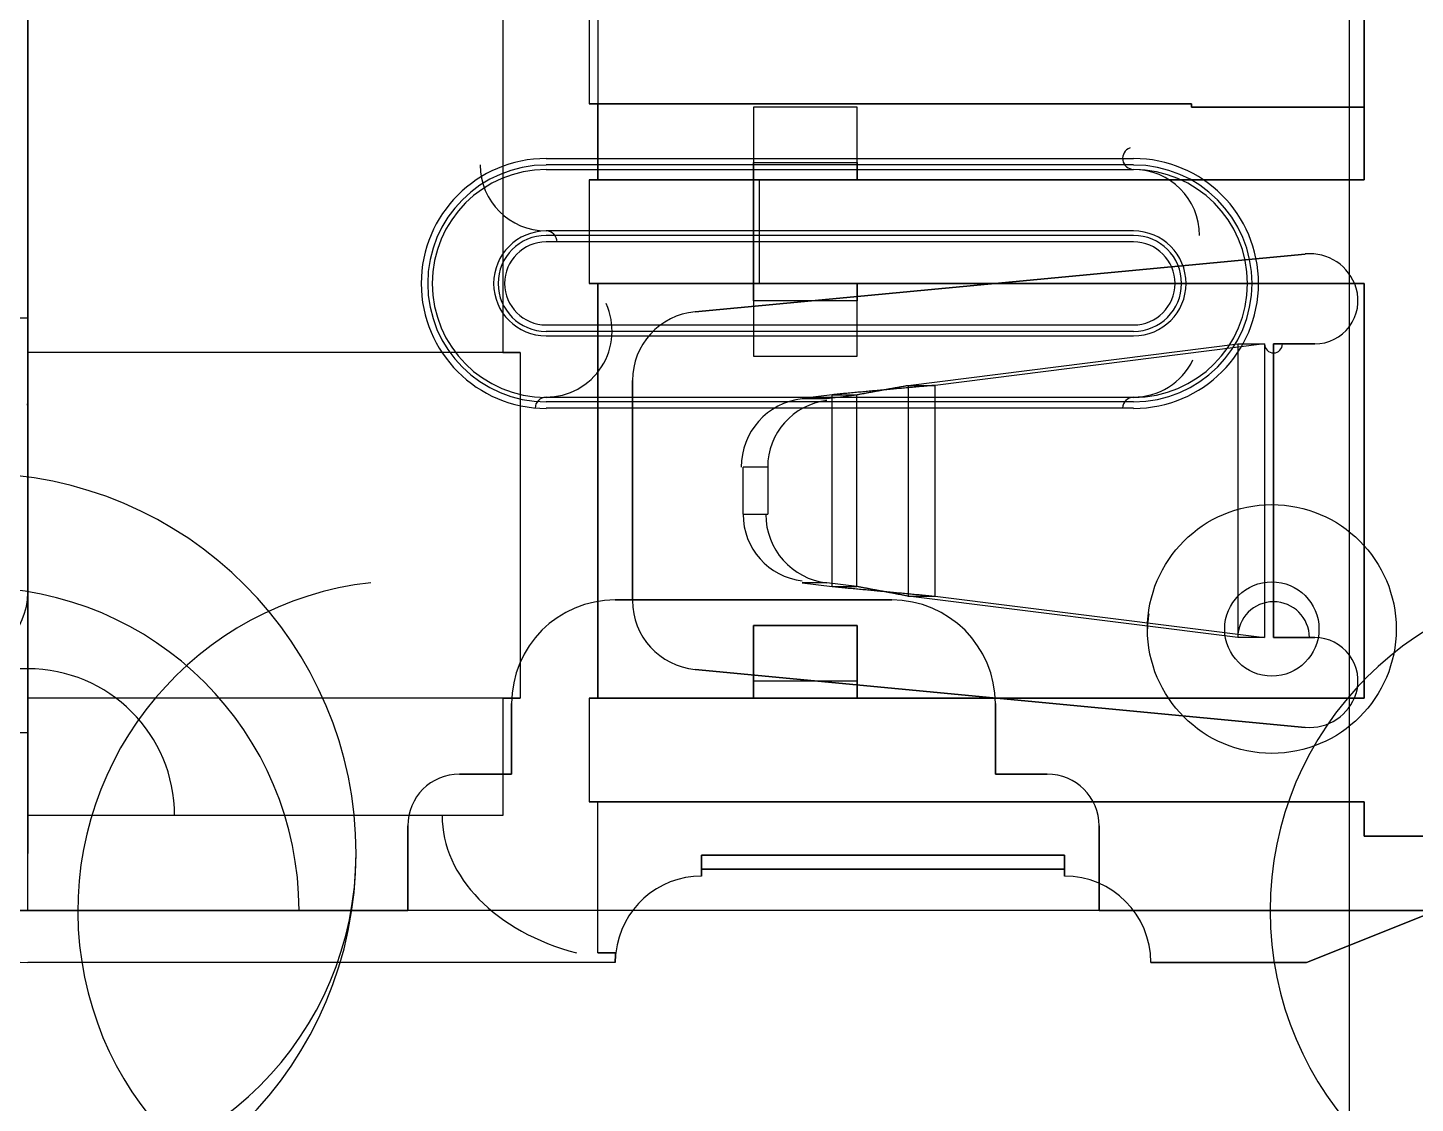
# Model space of a CAD drawing. Header units: millimetres. Extents: x 8.2 to 62.6, y 389.2 to 443.4.
# Drawn here: x 56.487 to 60.502, y 422.513 to 425.625 of the extents above; entities that cross this region are included whole.
import ezdxf

# ---------------------------------------------------------------- set-up
doc = ezdxf.new("R2010")
doc.units = ezdxf.units.MM
doc.layers.add('Feature', color=7, linetype='CONTINUOUS')

msp = doc.modelspace()

# ---------------------------------------------------------------- linework, layer by layer
at = {"layer": 'Feature'}
for p, q in [((60.3111, 406.685, -62.0183), (60.3111, 438.385, -62.0183)), ((60.3111, 406.685, -60.4183), (60.3111, 438.385, -60.4183)), ((60.3111, 406.685, -62.0183), (60.3111, 438.385, -62.0183)), ((60.3111, 406.685, -60.4183), (60.3111, 438.385, -60.4183)), ((56.4868, 429.335, -57.7483), (56.4868, 423.235, -57.7483)), ((56.4868, 429.335, -57.7483), (56.4868, 423.235, -57.7483)), ((56.4868, 424.785, -59.9683), (56.4868, 427.785, -59.9683)), ((56.4868, 424.785, -59.9683), (56.4868, 427.785, -59.9683)), ((56.4868, 424.685, -59.4533), (56.4868, 425.935, -59.4533)), ((56.4868, 424.685, -58.2533), (56.4868, 425.935, -58.2533)), ((56.4868, 424.685, -59.4533), (56.4868, 425.935, -59.4533)), ((56.4868, 424.685, -58.2533), (56.4868, 425.935, -58.2533)), ((57.8618, 425.935, -58.2533), (57.8618, 424.685, -58.2533)), ((57.8618, 425.935, -59.4533), (57.8618, 424.685, -59.4533)), ((57.8618, 425.935, -58.2533), (57.8618, 424.685, -58.2533)), ((57.8618, 425.935, -59.4533), (57.8618, 424.685, -59.4533)), ((58.1368, 425.905, -59.1783), (58.1368, 425.185, -59.1783)), ((58.1368, 425.905, -59.1783), (58.1368, 425.185, -59.1783)), ((60.354, 425.185, -59.2033), (60.354, 425.905, -59.2033)), ((60.354, 425.905, -59.1783), (60.354, 425.185, -59.1783)), ((60.354, 425.185, -59.2033), (60.354, 425.905, -59.2033)), ((60.354, 425.905, -59.1783), (60.354, 425.185, -59.1783)), ((58.1118, 425.665, -58.5033), (58.1118, 425.405, -58.5033)), ((58.1118, 425.665, -58.5033), (58.1118, 425.405, -58.5033)), ((59.854, 425.405, -58.5033), (58.1118, 425.405, -58.5033)), ((58.1118, 425.405, -58.5033), (58.1368, 425.405, -58.5283)), ((59.854, 425.405, -58.5033), (58.1118, 425.405, -58.5033)), ((58.1118, 425.405, -58.5033), (58.1368, 425.405, -58.5283)), ((58.1368, 425.185, -58.5283), (58.1368, 425.405, -58.5283)), ((58.1368, 425.405, -58.5283), (59.854, 425.405, -58.5283)), ((58.1368, 425.405, -58.5283), (59.854, 425.405, -58.5283)), ((58.1368, 425.185, -58.5283), (58.1368, 425.405, -58.5283)), ((58.8868, 425.395, -59.1783), (58.5868, 425.395, -59.1783)), ((58.5868, 425.395, -59.1783), (58.5868, 425.185, -59.1783)), ((58.5868, 425.395, -59.1783), (58.5868, 425.185, -59.1783)), ((58.5868, 425.395, -58.9033), (58.5868, 425.395, -59.1783)), ((58.5868, 425.395, -58.9033), (58.5868, 425.235, -58.9033)), ((58.8868, 425.395, -58.9033), (58.5868, 425.395, -58.9033)), ((58.5868, 425.395, -58.9033), (58.5868, 425.395, -59.1783)), ((58.8868, 425.395, -59.1783), (58.5868, 425.395, -59.1783)), ((58.5868, 425.395, -58.9033), (58.5868, 425.235, -58.9033)), ((58.8868, 425.395, -58.9033), (58.5868, 425.395, -58.9033)), ((58.8868, 425.185, -59.1783), (58.8868, 425.395, -59.1783)), ((58.8868, 425.235, -58.9033), (58.8868, 425.395, -58.9033)), ((58.8868, 425.395, -58.9033), (58.8868, 425.395, -59.1783)), ((58.8868, 425.185, -59.1783), (58.8868, 425.395, -59.1783)), ((58.8868, 425.395, -58.9033), (58.8868, 425.395, -59.1783)), ((58.8868, 425.235, -58.9033), (58.8868, 425.395, -58.9033)), ((59.854, 425.405, -58.5033), (59.854, 425.395, -58.5033)), ((59.854, 425.405, -58.5033), (59.854, 425.405, -58.5283)), ((59.854, 425.395, -58.5283), (59.854, 425.405, -58.5283)), ((59.854, 425.405, -58.5033), (59.854, 425.395, -58.5033)), ((59.854, 425.405, -58.5033), (59.854, 425.405, -58.5283)), ((59.854, 425.395, -58.5283), (59.854, 425.405, -58.5283)), ((59.854, 425.395, -58.5033), (60.354, 425.395, -58.5033)), ((59.854, 425.395, -58.5283), (59.854, 425.395, -58.5033)), ((59.854, 425.395, -58.5033), (60.354, 425.395, -58.5033)), ((59.854, 425.395, -58.5283), (59.854, 425.395, -58.5033)), ((60.354, 425.395, -58.5283), (59.854, 425.395, -58.5283)), ((60.354, 425.395, -58.5283), (59.854, 425.395, -58.5283)), ((60.354, 425.185, -58.5033), (60.354, 425.395, -58.5033)), ((60.354, 425.395, -58.5033), (60.354, 425.395, -58.5283)), ((60.354, 425.185, -58.5283), (60.354, 425.395, -58.5283)), ((60.354, 425.185, -58.5033), (60.354, 425.395, -58.5033)), ((60.354, 425.395, -58.5033), (60.354, 425.395, -58.5283)), ((60.354, 425.185, -58.5283), (60.354, 425.395, -58.5283)), ((57.9868, 425.247, -60.1333), (59.6868, 425.247, -60.1333)), ((57.9868, 425.247, -60.1333), (59.6868, 425.247, -60.1333)), ((58.5868, 425.185, -59.0533), (58.5868, 425.235, -58.9033)), ((58.5868, 425.185, -59.0533), (58.5868, 425.235, -58.9033)), ((58.5868, 425.235, -58.9033), (58.8868, 425.235, -58.9033)), ((58.5868, 425.235, -58.9033), (58.8868, 425.235, -58.9033)), ((58.8868, 425.235, -58.9033), (58.8868, 425.185, -59.0533)), ((58.8868, 425.235, -58.9033), (58.8868, 425.185, -59.0533)), ((59.6868, 425.228, -60.4333), (57.9868, 425.228, -60.4333)), ((59.6868, 425.228, -60.4333), (57.9868, 425.228, -60.4333)), ((57.9868, 425.215, -60.1219), (59.6868, 425.215, -60.1219)), ((57.9868, 425.215, -60.1219), (59.6868, 425.215, -60.1219)), ((60.354, 425.185, -58.5033), (58.1118, 425.185, -58.5033)), ((58.1118, 425.185, -58.5033), (58.1118, 424.885, -58.5033)), ((58.1118, 425.185, -58.5033), (58.1118, 424.885, -58.5033)), ((58.1118, 425.185, -58.5033), (58.1368, 425.185, -58.5283)), ((58.1118, 425.185, -59.2033), (58.1118, 424.885, -59.2033)), ((58.1118, 425.185, -59.2033), (60.354, 425.185, -59.2033)), ((58.1118, 425.185, -59.2033), (58.1368, 425.185, -59.1783)), ((58.1118, 425.185, -59.2033), (58.1118, 424.885, -59.2033)), ((58.1118, 425.185, -59.2033), (60.354, 425.185, -59.2033)), ((58.1118, 425.185, -59.2033), (58.1368, 425.185, -59.1783)), ((60.354, 425.185, -58.5033), (58.1118, 425.185, -58.5033)), ((58.1118, 425.185, -58.5033), (58.1368, 425.185, -58.5283)), ((58.5868, 425.185, -59.1783), (58.1368, 425.185, -59.1783)), ((58.5868, 425.185, -59.1783), (58.1368, 425.185, -59.1783)), ((58.1368, 425.185, -58.5283), (60.354, 425.185, -58.5283)), ((58.1368, 425.185, -58.5283), (60.354, 425.185, -58.5283)), ((58.5868, 425.185, -59.1783), (58.5868, 425.185, -59.0533)), ((58.5868, 425.185, -59.0533), (58.8868, 425.185, -59.0533)), ((58.5868, 425.185, -59.1783), (58.5868, 425.185, -59.0533)), ((58.5868, 425.185, -59.0533), (58.8868, 425.185, -59.0533)), ((58.5868, 424.885, -59.0533), (58.5868, 425.185, -59.0533)), ((58.604, 425.185, -59.0533), (58.5868, 425.185, -59.0533)), ((58.5868, 425.185, -58.9033), (58.5868, 424.885, -58.9033)), ((58.5868, 425.185, -59.0533), (58.5868, 425.185, -58.9033)), ((58.5868, 424.885, -59.0533), (58.5868, 425.185, -59.0533)), ((58.604, 425.185, -58.9033), (58.5868, 425.185, -58.9033)), ((58.5868, 425.185, -58.9033), (58.5868, 424.885, -58.9033)), ((58.5868, 425.185, -59.0533), (58.5868, 425.185, -58.9033)), ((58.604, 425.185, -58.9033), (58.5868, 425.185, -58.9033)), ((58.604, 425.185, -59.0533), (58.5868, 425.185, -59.0533)), ((58.604, 424.885, -59.0533), (58.604, 425.185, -59.0533)), ((58.604, 424.885, -58.9033), (58.604, 425.185, -58.9033)), ((58.604, 425.185, -59.0533), (58.604, 425.185, -58.9033)), ((58.604, 424.885, -58.9033), (58.604, 425.185, -58.9033)), ((58.604, 424.885, -59.0533), (58.604, 425.185, -59.0533)), ((58.604, 425.185, -59.0533), (58.604, 425.185, -58.9033)), ((58.8868, 425.185, -59.1783), (58.8868, 425.185, -59.0533)), ((60.354, 425.185, -59.1783), (58.8868, 425.185, -59.1783)), ((60.354, 425.185, -59.1783), (58.8868, 425.185, -59.1783)), ((58.8868, 425.185, -59.1783), (58.8868, 425.185, -59.0533)), ((60.354, 425.185, -59.2033), (60.354, 425.185, -59.1783)), ((60.354, 425.185, -59.2033), (60.354, 425.185, -59.1783)), ((60.354, 425.185, -58.5033), (60.354, 425.185, -58.5283)), ((60.354, 425.185, -58.5033), (60.354, 425.185, -58.5283)), ((59.6868, 425.037, -60.3648), (57.9868, 425.037, -60.3648)), ((59.6868, 425.037, -60.3648), (57.9868, 425.037, -60.3648)), ((59.6868, 425.024, -60.0533), (57.9868, 425.024, -60.0533)), ((59.6868, 425.024, -60.0533), (57.9868, 425.024, -60.0533)), ((59.6868, 425.005, -60.3533), (57.9868, 425.005, -60.3533)), ((59.6868, 425.005, -60.3533), (57.9868, 425.005, -60.3533)), ((58.4179, 424.803, -57.5733), (60.1836, 424.97, -57.5733)), ((60.1836, 424.97, -57.2733), (58.4179, 424.803, -57.2733)), ((58.4179, 424.803, -57.5733), (60.1836, 424.97, -57.5733)), ((60.1836, 424.97, -57.2733), (58.4179, 424.803, -57.2733)), ((60.1836, 424.97, -57.2733), (60.1836, 424.97, -57.5733)), ((60.1836, 424.97, -57.2733), (60.1836, 424.97, -57.5733)), ((60.354, 424.885, -58.5033), (58.1118, 424.885, -58.5033)), ((58.1118, 424.885, -58.5033), (58.1368, 424.885, -58.5283)), ((58.1118, 424.885, -59.2033), (60.354, 424.885, -59.2033)), ((58.1118, 424.885, -59.2033), (58.1368, 424.885, -59.1783)), ((58.1118, 424.885, -59.2033), (60.354, 424.885, -59.2033)), ((58.1118, 424.885, -59.2033), (58.1368, 424.885, -59.1783)), ((60.354, 424.885, -58.5033), (58.1118, 424.885, -58.5033)), ((58.1118, 424.885, -58.5033), (58.1368, 424.885, -58.5283)), ((58.1368, 423.685, -58.5283), (58.1368, 424.885, -58.5283)), ((58.1368, 424.885, -59.1783), (58.1368, 423.685, -59.1783)), ((58.1368, 424.885, -59.1783), (58.1368, 423.685, -59.1783)), ((58.5868, 424.885, -59.1783), (58.1368, 424.885, -59.1783)), ((58.5868, 424.885, -59.1783), (58.1368, 424.885, -59.1783)), ((58.1368, 424.885, -58.5283), (60.354, 424.885, -58.5283)), ((58.1368, 424.885, -58.5283), (60.354, 424.885, -58.5283)), ((58.1368, 423.685, -58.5283), (58.1368, 424.885, -58.5283)), ((58.5868, 424.885, -59.1783), (58.5868, 424.675, -59.1783)), ((58.8868, 424.885, -59.0533), (58.5868, 424.885, -59.0533)), ((58.5868, 424.885, -59.1783), (58.5868, 424.885, -59.0533)), ((58.5868, 424.835, -58.9033), (58.5868, 424.885, -59.0533)), ((58.5868, 424.885, -59.1783), (58.5868, 424.675, -59.1783)), ((58.5868, 424.885, -59.1783), (58.5868, 424.885, -59.0533)), ((58.5868, 424.835, -58.9033), (58.5868, 424.885, -59.0533)), ((58.8868, 424.885, -59.0533), (58.5868, 424.885, -59.0533)), ((58.5868, 424.885, -59.0533), (58.604, 424.885, -59.0533)), ((58.5868, 424.885, -59.0533), (58.5868, 424.885, -58.9033)), ((58.5868, 424.885, -59.0533), (58.5868, 424.885, -58.9033)), ((58.5868, 424.885, -59.0533), (58.604, 424.885, -59.0533)), ((58.604, 424.885, -58.9033), (58.5868, 424.885, -58.9033)), ((58.604, 424.885, -58.9033), (58.5868, 424.885, -58.9033)), ((58.604, 424.885, -58.9033), (58.604, 424.885, -59.0533)), ((58.604, 424.885, -58.9033), (58.604, 424.885, -59.0533)), ((58.8868, 424.675, -59.1783), (58.8868, 424.885, -59.1783)), ((60.354, 424.885, -59.1783), (58.8868, 424.885, -59.1783)), ((60.354, 424.885, -59.1783), (58.8868, 424.885, -59.1783)), ((58.8868, 424.885, -59.1783), (58.8868, 424.885, -59.0533)), ((58.8868, 424.675, -59.1783), (58.8868, 424.885, -59.1783)), ((58.8868, 424.885, -59.0533), (58.8868, 424.835, -58.9033)), ((58.8868, 424.885, -59.1783), (58.8868, 424.885, -59.0533)), ((58.8868, 424.885, -59.0533), (58.8868, 424.835, -58.9033)), ((60.3307, 424.872, -57.2733), (60.3307, 424.872, -57.5733)), ((60.3307, 424.872, -57.2733), (60.3307, 424.872, -57.5733)), ((60.354, 423.685, -58.5033), (60.354, 424.885, -58.5033)), ((60.354, 423.685, -58.5033), (60.354, 424.885, -58.5033)), ((60.354, 424.885, -58.5033), (60.354, 424.885, -58.5283)), ((60.354, 423.685, -58.5283), (60.354, 424.885, -58.5283)), ((60.354, 423.685, -59.2033), (60.354, 424.885, -59.2033)), ((60.354, 424.885, -59.1783), (60.354, 423.685, -59.1783)), ((60.354, 424.885, -59.2033), (60.354, 424.885, -59.1783)), ((60.354, 423.685, -59.2033), (60.354, 424.885, -59.2033)), ((60.354, 424.885, -59.1783), (60.354, 423.685, -59.1783)), ((60.354, 424.885, -59.2033), (60.354, 424.885, -59.1783)), ((60.354, 424.885, -58.5033), (60.354, 424.885, -58.5283)), ((60.354, 423.685, -58.5283), (60.354, 424.885, -58.5283)), ((58.5868, 424.835, -58.9033), (58.5868, 424.675, -58.9033)), ((58.8868, 424.835, -58.9033), (58.5868, 424.835, -58.9033)), ((58.5868, 424.835, -58.9033), (58.5868, 424.675, -58.9033)), ((58.8868, 424.835, -58.9033), (58.5868, 424.835, -58.9033)), ((58.8868, 424.675, -58.9033), (58.8868, 424.835, -58.9033)), ((58.8868, 424.675, -58.9033), (58.8868, 424.835, -58.9033)), ((58.4179, 424.803, -57.2733), (58.4179, 424.803, -57.5733)), ((58.4179, 424.803, -57.2733), (58.4179, 424.803, -57.5733)), ((56.4868, 424.785, -59.7233), (55.8868, 424.785, -59.7233)), ((56.4868, 424.785, -59.7233), (55.8868, 424.785, -59.7233)), ((56.4868, 424.785, -59.7233), (56.4868, 423.585, -59.7233)), ((56.4868, 424.785, -59.7233), (56.4868, 424.785, -59.9683)), ((56.4868, 424.785, -59.7233), (56.4868, 423.585, -59.7233)), ((56.4868, 424.785, -59.7233), (56.4868, 424.785, -59.9683)), ((57.9868, 424.765, -60.3533), (59.6868, 424.765, -60.3533)), ((57.9868, 424.765, -60.3533), (59.6868, 424.765, -60.3533)), ((57.9868, 424.747, -60.0533), (59.6868, 424.747, -60.0533)), ((57.9868, 424.747, -60.0533), (59.6868, 424.747, -60.0533)), ((57.9868, 424.733, -60.3648), (59.6868, 424.733, -60.3648)), ((57.9868, 424.733, -60.3648), (59.6868, 424.733, -60.3648)), ((59.0346, 424.59, -57.5431), (59.9881, 424.71, -57.287)), ((59.0346, 424.59, -57.5431), (59.9881, 424.71, -57.287)), ((60.0659, 424.71, -57.5767), (59.1124, 424.59, -57.8328)), ((60.0659, 424.71, -57.5767), (59.1124, 424.59, -57.8328)), ((59.9881, 424.71, -57.287), (59.9881, 423.86, -57.287)), ((59.9881, 424.71, -57.287), (59.9881, 423.86, -57.287)), ((59.9881, 424.71, -57.287), (60.0659, 424.71, -57.5767)), ((59.9881, 424.71, -57.287), (60.0659, 424.71, -57.5767)), ((60.0659, 424.71, -57.5767), (60.0659, 423.86, -57.5767)), ((60.0659, 424.71, -57.5767), (60.0659, 423.86, -57.5767)), ((60.0918, 423.86, -57.5733), (60.0918, 424.71, -57.5733)), ((60.0918, 424.71, -57.5733), (60.2112, 424.71, -57.5733)), ((60.2112, 424.71, -57.2733), (60.0918, 424.71, -57.2733)), ((60.0918, 424.71, -57.2733), (60.0918, 423.86, -57.2733)), ((60.0918, 424.71, -57.2733), (60.0918, 423.86, -57.2733)), ((60.0918, 424.71, -57.2733), (60.0918, 424.71, -57.5733)), ((60.0918, 423.86, -57.5733), (60.0918, 424.71, -57.5733)), ((60.0918, 424.71, -57.5733), (60.2112, 424.71, -57.5733)), ((60.0918, 424.71, -57.2733), (60.0918, 424.71, -57.5733)), ((60.2112, 424.71, -57.2733), (60.0918, 424.71, -57.2733)), ((60.2112, 424.71, -57.2733), (60.2112, 424.71, -57.5733)), ((60.2112, 424.71, -57.2733), (60.2112, 424.71, -57.5733)), ((56.4868, 424.685, -59.4033), (56.4868, 424.685, -59.4533)), ((56.4868, 423.685, -59.4033), (56.4868, 424.685, -59.4033)), ((56.4868, 423.685, -58.3033), (56.4868, 424.685, -58.3033)), ((56.4868, 424.685, -58.3033), (56.4868, 424.685, -58.2533)), ((57.8618, 424.685, -59.4533), (56.4868, 424.685, -59.4533)), ((57.9118, 424.685, -59.4033), (56.4868, 424.685, -59.4033)), ((56.4868, 424.685, -59.4033), (56.4868, 424.685, -59.4533)), ((57.8618, 424.685, -59.4533), (56.4868, 424.685, -59.4533)), ((56.4868, 423.685, -59.4033), (56.4868, 424.685, -59.4033)), ((57.9118, 424.685, -59.4033), (56.4868, 424.685, -59.4033)), ((57.9118, 424.685, -58.3033), (56.4868, 424.685, -58.3033)), ((56.4868, 423.685, -58.3033), (56.4868, 424.685, -58.3033)), ((56.4868, 424.685, -58.3033), (56.4868, 424.685, -58.2533)), ((57.9118, 424.685, -58.3033), (56.4868, 424.685, -58.3033)), ((57.8618, 424.685, -58.2533), (56.4868, 424.685, -58.2533)), ((57.8618, 424.685, -58.2533), (56.4868, 424.685, -58.2533)), ((57.8618, 424.685, -58.2533), (57.9118, 424.685, -58.3033)), ((57.9118, 424.685, -59.4033), (57.8618, 424.685, -59.4533)), ((57.8618, 424.685, -58.2533), (57.9118, 424.685, -58.3033)), ((57.9118, 424.685, -59.4033), (57.8618, 424.685, -59.4533)), ((57.9118, 424.685, -58.3033), (57.9118, 423.685, -58.3033)), ((57.9118, 424.685, -59.4033), (57.9118, 423.685, -59.4033)), ((57.9118, 424.685, -58.3033), (57.9118, 423.685, -58.3033)), ((57.9118, 424.685, -59.4033), (57.9118, 423.685, -59.4033)), ((58.5868, 424.675, -59.1783), (58.8868, 424.675, -59.1783)), ((58.5868, 424.675, -58.9033), (58.5868, 424.675, -59.1783)), ((58.5868, 424.675, -58.9033), (58.5868, 424.675, -59.1783)), ((58.5868, 424.675, -58.9033), (58.8868, 424.675, -58.9033)), ((58.5868, 424.675, -59.1783), (58.8868, 424.675, -59.1783)), ((58.5868, 424.675, -58.9033), (58.8868, 424.675, -58.9033)), ((58.8868, 424.675, -59.1783), (58.8868, 424.675, -58.9033)), ((58.8868, 424.675, -59.1783), (58.8868, 424.675, -58.9033)), ((58.2368, 424.604, -57.5733), (58.2368, 423.967, -57.5733)), ((58.2368, 423.967, -57.2733), (58.2368, 424.604, -57.2733)), ((58.2368, 424.604, -57.2733), (58.2368, 424.604, -57.5733)), ((58.2368, 424.604, -57.5733), (58.2368, 423.967, -57.5733)), ((58.2368, 424.604, -57.2733), (58.2368, 424.604, -57.5733)), ((58.2368, 423.967, -57.2733), (58.2368, 424.604, -57.2733)), ((59.0346, 424.59, -57.5431), (59.0346, 423.98, -57.5431)), ((59.0346, 424.59, -57.5431), (59.0746, 424.59, -57.6919)), ((59.0346, 424.59, -57.5431), (59.0346, 423.98, -57.5431)), ((59.0346, 424.59, -57.5431), (59.0746, 424.59, -57.6919)), ((59.0746, 424.59, -57.6919), (59.1124, 424.59, -57.8328)), ((59.0746, 424.59, -57.6919), (59.1124, 424.59, -57.8328)), ((59.1124, 423.98, -57.8328), (59.1124, 424.59, -57.8328)), ((59.1124, 423.98, -57.8328), (59.1124, 424.59, -57.8328)), ((57.9868, 424.556, -60.1219), (59.6868, 424.556, -60.1219)), ((57.9868, 424.556, -60.1219), (59.6868, 424.556, -60.1219)), ((58.8146, 424.563, -57.8362), (58.7275, 424.552, -57.815)), ((58.8146, 424.563, -57.8362), (58.7275, 424.552, -57.815)), ((58.7275, 424.552, -57.815), (58.7987, 424.552, -57.5235)), ((58.7275, 424.552, -57.815), (58.7987, 424.552, -57.5235)), ((58.7987, 424.552, -57.5235), (58.8857, 424.563, -57.5448)), ((58.7987, 424.552, -57.5235), (58.8857, 424.563, -57.5448)), ((58.8146, 424.008, -57.8362), (58.8146, 424.563, -57.8362)), ((58.8146, 424.563, -57.8362), (58.8498, 424.563, -57.6919)), ((58.8146, 424.563, -57.8362), (58.8498, 424.563, -57.6919)), ((58.8146, 424.008, -57.8362), (58.8146, 424.563, -57.8362)), ((58.8498, 424.563, -57.6919), (58.8857, 424.563, -57.5448)), ((58.8498, 424.563, -57.6919), (58.8857, 424.563, -57.5448)), ((58.8857, 424.008, -57.5448), (58.8857, 424.563, -57.5448)), ((58.8857, 424.008, -57.5448), (58.8857, 424.563, -57.5448)), ((56.4868, 424.535, -60.4333), (56.4843, 424.535, -60.4333)), ((56.4843, 424.535, -60.1333), (56.4868, 424.535, -60.1333)), ((56.4868, 424.535, -60.4333), (56.4843, 424.535, -60.4333)), ((56.4843, 424.535, -60.1333), (56.4868, 424.535, -60.1333)), ((56.4868, 423.99, -60.4333), (56.4868, 424.535, -60.4333)), ((56.4868, 424.535, -60.1333), (56.4868, 423.99, -60.1333)), ((56.4868, 424.535, -60.1333), (56.4868, 423.99, -60.1333)), ((56.4868, 424.535, -60.1333), (56.4868, 424.535, -60.4333)), ((56.4868, 423.99, -60.4333), (56.4868, 424.535, -60.4333)), ((56.4868, 424.535, -60.1333), (56.4868, 424.535, -60.4333)), ((57.9868, 424.543, -60.4333), (59.6868, 424.543, -60.4333)), ((57.9868, 424.543, -60.4333), (59.6868, 424.543, -60.4333)), ((59.6868, 424.524, -60.1333), (57.9868, 424.524, -60.1333)), ((59.6868, 424.524, -60.1333), (57.9868, 424.524, -60.1333)), ((58.5568, 424.217, -57.7733), (58.5568, 424.353, -57.7733)), ((58.6279, 424.353, -57.4819), (58.5568, 424.353, -57.7733)), ((58.5568, 424.217, -57.7733), (58.5568, 424.353, -57.7733)), ((58.6279, 424.353, -57.4819), (58.5568, 424.353, -57.7733)), ((58.6279, 424.353, -57.4819), (58.6279, 424.217, -57.4819)), ((58.6279, 424.353, -57.4819), (58.6279, 424.217, -57.4819)), ((58.5568, 424.217, -57.7733), (58.6279, 424.217, -57.4819)), ((58.5568, 424.217, -57.7733), (58.6279, 424.217, -57.4819)), ((56.4868, 423.99, -60.1333), (56.4868, 423.99, -60.4333)), ((56.4868, 423.99, -60.1333), (56.4868, 423.99, -60.4333)), ((58.7275, 424.019, -57.815), (58.8146, 424.008, -57.8362)), ((58.7987, 424.019, -57.5235), (58.7275, 424.019, -57.815)), ((58.7275, 424.019, -57.815), (58.8146, 424.008, -57.8362)), ((58.7987, 424.019, -57.5235), (58.7275, 424.019, -57.815)), ((58.8857, 424.008, -57.5448), (58.7987, 424.019, -57.5235)), ((58.8857, 424.008, -57.5448), (58.7987, 424.019, -57.5235)), ((58.8146, 424.008, -57.8362), (58.8498, 424.008, -57.6919)), ((58.8146, 424.008, -57.8362), (58.8498, 424.008, -57.6919)), ((58.8498, 424.008, -57.6919), (58.8857, 424.008, -57.5448)), ((58.8498, 424.008, -57.6919), (58.8857, 424.008, -57.5448)), ((58.9868, 423.969, -60.4333), (58.1868, 423.969, -60.4333)), ((58.1868, 423.969, -60.1333), (58.9868, 423.969, -60.1333)), ((58.1868, 423.969, -60.1333), (58.9868, 423.969, -60.1333)), ((58.1868, 423.969, -60.1333), (58.1868, 423.969, -60.4333)), ((58.9868, 423.969, -60.4333), (58.1868, 423.969, -60.4333)), ((58.1868, 423.969, -60.1333), (58.1868, 423.969, -60.4333)), ((58.2368, 423.967, -57.5733), (58.2368, 423.967, -57.2733)), ((58.2368, 423.967, -57.5733), (58.2368, 423.967, -57.2733)), ((58.9868, 423.969, -60.1333), (58.9868, 423.969, -60.4333)), ((58.9868, 423.969, -60.1333), (58.9868, 423.969, -60.4333)), ((59.9881, 423.86, -57.287), (59.0346, 423.98, -57.5431)), ((59.9881, 423.86, -57.287), (59.0346, 423.98, -57.5431)), ((59.0346, 423.98, -57.5431), (59.0746, 423.98, -57.6919)), ((59.0346, 423.98, -57.5431), (59.0746, 423.98, -57.6919)), ((59.0746, 423.98, -57.6919), (59.1124, 423.98, -57.8328)), ((59.0746, 423.98, -57.6919), (59.1124, 423.98, -57.8328)), ((59.1124, 423.98, -57.8328), (60.0659, 423.86, -57.5767)), ((59.1124, 423.98, -57.8328), (60.0659, 423.86, -57.5767)), ((58.5868, 423.735, -58.9033), (58.5868, 423.895, -58.9033)), ((58.5868, 423.895, -58.9033), (58.8868, 423.895, -58.9033)), ((58.5868, 423.895, -59.1783), (58.5868, 423.685, -59.1783)), ((58.5868, 423.895, -59.1783), (58.5868, 423.895, -58.9033)), ((58.5868, 423.735, -58.9033), (58.5868, 423.895, -58.9033)), ((58.5868, 423.895, -59.1783), (58.5868, 423.895, -58.9033)), ((58.8868, 423.895, -59.1783), (58.5868, 423.895, -59.1783)), ((58.5868, 423.895, -58.9033), (58.8868, 423.895, -58.9033)), ((58.8868, 423.895, -59.1783), (58.5868, 423.895, -59.1783)), ((58.5868, 423.895, -59.1783), (58.5868, 423.685, -59.1783)), ((58.8868, 423.895, -58.9033), (58.8868, 423.735, -58.9033)), ((58.8868, 423.895, -58.9033), (58.8868, 423.895, -59.1783)), ((58.8868, 423.685, -59.1783), (58.8868, 423.895, -59.1783)), ((58.8868, 423.895, -58.9033), (58.8868, 423.735, -58.9033)), ((58.8868, 423.895, -58.9033), (58.8868, 423.895, -59.1783)), ((58.8868, 423.685, -59.1783), (58.8868, 423.895, -59.1783)), ((60.0659, 423.86, -57.5767), (59.9881, 423.86, -57.287)), ((60.0659, 423.86, -57.5767), (59.9881, 423.86, -57.287)), ((60.2112, 423.86, -57.5733), (60.0918, 423.86, -57.5733)), ((60.0918, 423.86, -57.2733), (60.2112, 423.86, -57.2733)), ((60.0918, 423.86, -57.2733), (60.2112, 423.86, -57.2733)), ((60.0918, 423.86, -57.2733), (60.0918, 423.86, -57.5733)), ((60.2112, 423.86, -57.5733), (60.0918, 423.86, -57.5733)), ((60.0918, 423.86, -57.2733), (60.0918, 423.86, -57.5733)), ((60.2112, 423.86, -57.2733), (60.2112, 423.86, -57.5733)), ((60.2112, 423.86, -57.2733), (60.2112, 423.86, -57.5733)), ((60.1836, 423.6, -57.5733), (58.4179, 423.768, -57.5733)), ((58.4179, 423.768, -57.2733), (60.1836, 423.6, -57.2733)), ((58.4179, 423.768, -57.2733), (58.4179, 423.768, -57.5733)), ((60.1836, 423.6, -57.5733), (58.4179, 423.768, -57.5733)), ((58.4179, 423.768, -57.2733), (58.4179, 423.768, -57.5733)), ((58.4179, 423.768, -57.2733), (60.1836, 423.6, -57.2733)), ((58.5868, 423.735, -58.9033), (58.8868, 423.735, -58.9033)), ((58.5868, 423.685, -59.0533), (58.5868, 423.735, -58.9033)), ((58.5868, 423.735, -58.9033), (58.8868, 423.735, -58.9033)), ((58.5868, 423.685, -59.0533), (58.5868, 423.735, -58.9033)), ((58.8868, 423.735, -58.9033), (58.8868, 423.685, -59.0533)), ((58.8868, 423.735, -58.9033), (58.8868, 423.685, -59.0533)), ((56.4868, 423.685, -59.4533), (56.4868, 423.685, -59.4033)), ((56.4868, 423.345, -59.4533), (56.4868, 423.685, -59.4533)), ((56.4868, 423.345, -58.2533), (56.4868, 423.685, -58.2533)), ((56.4868, 423.685, -58.2533), (56.4868, 423.685, -58.3033)), ((57.9118, 423.685, -59.4033), (56.4868, 423.685, -59.4033)), ((57.8618, 423.685, -59.4533), (56.4868, 423.685, -59.4533)), ((56.4868, 423.685, -59.4533), (56.4868, 423.685, -59.4033)), ((57.9118, 423.685, -59.4033), (56.4868, 423.685, -59.4033)), ((56.4868, 423.345, -59.4533), (56.4868, 423.685, -59.4533)), ((57.8618, 423.685, -59.4533), (56.4868, 423.685, -59.4533)), ((56.4868, 423.345, -58.2533), (56.4868, 423.685, -58.2533)), ((57.8618, 423.685, -58.2533), (56.4868, 423.685, -58.2533)), ((57.9118, 423.685, -58.3033), (56.4868, 423.685, -58.3033)), ((56.4868, 423.685, -58.2533), (56.4868, 423.685, -58.3033)), ((57.8618, 423.685, -58.2533), (56.4868, 423.685, -58.2533)), ((57.9118, 423.685, -58.3033), (56.4868, 423.685, -58.3033)), ((57.9118, 423.685, -58.3033), (57.8618, 423.685, -58.2533)), ((57.8618, 423.685, -58.2533), (57.8618, 423.345, -58.2533)), ((57.8618, 423.685, -59.4533), (57.9118, 423.685, -59.4033)), ((57.8618, 423.685, -59.4533), (57.8618, 423.345, -59.4533)), ((57.8618, 423.685, -58.2533), (57.8618, 423.345, -58.2533)), ((57.9118, 423.685, -58.3033), (57.8618, 423.685, -58.2533)), ((57.8618, 423.685, -59.4533), (57.8618, 423.345, -59.4533)), ((57.8618, 423.685, -59.4533), (57.9118, 423.685, -59.4033)), ((57.8868, 423.669, -60.4333), (57.8868, 423.465, -60.4333)), ((57.8868, 423.465, -60.1333), (57.8868, 423.669, -60.1333)), ((57.8868, 423.669, -60.1333), (57.8868, 423.669, -60.4333)), ((57.8868, 423.669, -60.1333), (57.8868, 423.669, -60.4333)), ((57.8868, 423.465, -60.1333), (57.8868, 423.669, -60.1333)), ((57.8868, 423.669, -60.4333), (57.8868, 423.465, -60.4333)), ((58.1118, 423.685, -58.5033), (60.354, 423.685, -58.5033)), ((58.1118, 423.685, -58.5033), (58.1118, 423.385, -58.5033)), ((58.1118, 423.685, -58.5033), (60.354, 423.685, -58.5033)), ((58.1118, 423.685, -58.5033), (58.1368, 423.685, -58.5283)), ((58.1118, 423.685, -58.5033), (58.1118, 423.385, -58.5033)), ((58.1118, 423.685, -58.5033), (58.1368, 423.685, -58.5283)), ((58.1118, 423.685, -59.2033), (58.1118, 423.385, -59.2033)), ((60.354, 423.685, -59.2033), (58.1118, 423.685, -59.2033)), ((58.1118, 423.685, -59.2033), (58.1368, 423.685, -59.1783)), ((58.1118, 423.685, -59.2033), (58.1118, 423.385, -59.2033)), ((60.354, 423.685, -59.2033), (58.1118, 423.685, -59.2033)), ((58.1118, 423.685, -59.2033), (58.1368, 423.685, -59.1783)), ((58.1368, 423.685, -58.5283), (60.354, 423.685, -58.5283)), ((58.5868, 423.685, -59.1783), (58.1368, 423.685, -59.1783)), ((58.5868, 423.685, -59.1783), (58.1368, 423.685, -59.1783)), ((58.1368, 423.685, -58.5283), (60.354, 423.685, -58.5283)), ((58.5868, 423.685, -59.0533), (58.8868, 423.685, -59.0533)), ((58.5868, 423.685, -59.1783), (58.5868, 423.685, -59.0533)), ((58.5868, 423.685, -59.1783), (58.5868, 423.685, -59.0533)), ((58.5868, 423.685, -59.0533), (58.8868, 423.685, -59.0533)), ((58.8868, 423.685, -59.1783), (58.8868, 423.685, -59.0533)), ((60.354, 423.685, -59.1783), (58.8868, 423.685, -59.1783)), ((58.8868, 423.685, -59.1783), (58.8868, 423.685, -59.0533)), ((60.354, 423.685, -59.1783), (58.8868, 423.685, -59.1783)), ((59.2868, 423.465, -60.4333), (59.2868, 423.669, -60.4333)), ((59.2868, 423.669, -60.1333), (59.2868, 423.465, -60.1333)), ((59.2868, 423.669, -60.1333), (59.2868, 423.669, -60.4333)), ((59.2868, 423.465, -60.4333), (59.2868, 423.669, -60.4333)), ((59.2868, 423.669, -60.1333), (59.2868, 423.465, -60.1333)), ((59.2868, 423.669, -60.1333), (59.2868, 423.669, -60.4333)), ((60.3307, 423.699, -57.2733), (60.3307, 423.699, -57.5733)), ((60.3307, 423.699, -57.2733), (60.3307, 423.699, -57.5733)), ((60.354, 423.685, -58.5033), (60.354, 423.685, -58.5283)), ((60.354, 423.685, -58.5033), (60.354, 423.685, -58.5283)), ((60.354, 423.685, -59.2033), (60.354, 423.685, -59.1783)), ((60.354, 423.685, -59.2033), (60.354, 423.685, -59.1783)), ((55.8868, 423.585, -59.7233), (56.4868, 423.585, -59.7233)), ((55.8868, 423.585, -59.7233), (56.4868, 423.585, -59.7233)), ((56.4868, 423.07, -59.9683), (56.4868, 423.585, -59.9683)), ((56.4868, 423.585, -59.7233), (56.4868, 423.585, -59.9683)), ((56.4868, 423.585, -59.7233), (56.4868, 423.585, -59.9683)), ((56.4868, 423.07, -59.9683), (56.4868, 423.585, -59.9683)), ((60.1836, 423.6, -57.2733), (60.1836, 423.6, -57.5733)), ((60.1836, 423.6, -57.2733), (60.1836, 423.6, -57.5733)), ((57.8868, 423.465, -60.4333), (57.7365, 423.465, -60.4333)), ((57.7365, 423.465, -60.1333), (57.8868, 423.465, -60.1333)), ((57.7365, 423.465, -60.1333), (57.7365, 423.465, -60.4333)), ((57.8868, 423.465, -60.4333), (57.7365, 423.465, -60.4333)), ((57.7365, 423.465, -60.1333), (57.8868, 423.465, -60.1333)), ((57.7365, 423.465, -60.1333), (57.7365, 423.465, -60.4333)), ((57.8868, 423.465, -60.1333), (57.8868, 423.465, -60.4333)), ((57.8868, 423.465, -60.1333), (57.8868, 423.465, -60.4333)), ((59.4371, 423.465, -60.4333), (59.2868, 423.465, -60.4333)), ((59.2868, 423.465, -60.1333), (59.4371, 423.465, -60.1333)), ((59.2868, 423.465, -60.1333), (59.4371, 423.465, -60.1333)), ((59.2868, 423.465, -60.1333), (59.2868, 423.465, -60.4333)), ((59.4371, 423.465, -60.4333), (59.2868, 423.465, -60.4333)), ((59.2868, 423.465, -60.1333), (59.2868, 423.465, -60.4333)), ((59.4371, 423.465, -60.1333), (59.4371, 423.465, -60.4333)), ((59.4371, 423.465, -60.1333), (59.4371, 423.465, -60.4333)), ((60.354, 423.385, -58.5033), (58.1118, 423.385, -58.5033)), ((58.1118, 423.385, -58.5033), (58.1368, 423.385, -58.5283)), ((60.354, 423.385, -58.5033), (58.1118, 423.385, -58.5033)), ((58.1118, 423.385, -58.5033), (58.1368, 423.385, -58.5283)), ((58.1118, 423.385, -59.2033), (60.354, 423.385, -59.2033)), ((58.1118, 423.385, -59.2033), (58.1368, 423.385, -59.1783)), ((58.1118, 423.385, -59.2033), (58.1368, 423.385, -59.1783)), ((58.1118, 423.385, -59.2033), (60.354, 423.385, -59.2033)), ((58.1368, 422.948, -58.5283), (58.1368, 423.385, -58.5283)), ((58.1368, 422.948, -58.5283), (58.1368, 423.385, -58.5283)), ((60.354, 423.385, -58.5283), (58.1368, 423.385, -58.5283)), ((60.354, 423.385, -58.5283), (58.1368, 423.385, -58.5283)), ((58.1368, 422.948, -59.1783), (58.1368, 423.385, -59.1783)), ((58.1368, 422.948, -59.1783), (58.1368, 423.385, -59.1783)), ((60.354, 423.385, -59.1783), (58.1368, 423.385, -59.1783)), ((60.354, 423.385, -59.1783), (58.1368, 423.385, -59.1783)), ((60.354, 423.285, -58.5033), (60.354, 423.385, -58.5033)), ((60.354, 423.285, -58.5283), (60.354, 423.385, -58.5283)), ((60.354, 423.385, -58.5033), (60.354, 423.385, -58.5283)), ((60.354, 423.285, -58.5283), (60.354, 423.385, -58.5283)), ((60.354, 423.285, -58.5033), (60.354, 423.385, -58.5033)), ((60.354, 423.385, -58.5033), (60.354, 423.385, -58.5283)), ((60.354, 423.385, -59.2033), (60.354, 423.285, -59.2033)), ((60.354, 423.385, -59.1783), (60.354, 423.285, -59.1783)), ((60.354, 423.385, -59.2033), (60.354, 423.385, -59.1783)), ((60.354, 423.385, -59.1783), (60.354, 423.285, -59.1783)), ((60.354, 423.385, -59.2033), (60.354, 423.385, -59.1783)), ((60.354, 423.385, -59.2033), (60.354, 423.285, -59.2033)), ((57.8618, 423.345, -59.4533), (56.4868, 423.345, -59.4533)), ((57.8618, 423.345, -59.4533), (56.4868, 423.345, -59.4533)), ((57.8618, 423.345, -58.2533), (56.4868, 423.345, -58.2533)), ((57.8618, 423.345, -58.2533), (56.4868, 423.345, -58.2533)), ((57.5865, 423.315, -60.4333), (57.5865, 423.07, -60.4333)), ((57.5865, 423.07, -60.1333), (57.5865, 423.315, -60.1333)), ((57.5865, 423.315, -60.1333), (57.5865, 423.315, -60.4333)), ((57.5865, 423.315, -60.1333), (57.5865, 423.315, -60.4333)), ((57.5865, 423.07, -60.1333), (57.5865, 423.315, -60.1333)), ((57.5865, 423.315, -60.4333), (57.5865, 423.07, -60.4333)), ((59.5871, 423.07, -60.4333), (59.5871, 423.315, -60.4333)), ((59.5871, 423.315, -60.1333), (59.5871, 423.07, -60.1333)), ((59.5871, 423.315, -60.1333), (59.5871, 423.315, -60.4333)), ((59.5871, 423.07, -60.4333), (59.5871, 423.315, -60.4333)), ((59.5871, 423.315, -60.1333), (59.5871, 423.07, -60.1333)), ((59.5871, 423.315, -60.1333), (59.5871, 423.315, -60.4333)), ((60.354, 423.285, -58.5033), (60.7618, 423.285, -58.5033)), ((60.7868, 423.285, -58.5283), (60.354, 423.285, -58.5283)), ((60.354, 423.285, -58.5283), (60.354, 423.285, -58.5033)), ((60.354, 423.285, -58.5033), (60.7618, 423.285, -58.5033)), ((60.354, 423.285, -58.5283), (60.354, 423.285, -58.5033)), ((60.7868, 423.285, -58.5283), (60.354, 423.285, -58.5283)), ((60.7618, 423.285, -59.2033), (60.354, 423.285, -59.2033)), ((60.354, 423.285, -59.1783), (60.7868, 423.285, -59.1783)), ((60.354, 423.285, -59.2033), (60.354, 423.285, -59.1783)), ((60.354, 423.285, -59.2033), (60.354, 423.285, -59.1783)), ((60.7618, 423.285, -59.2033), (60.354, 423.285, -59.2033)), ((60.354, 423.285, -59.1783), (60.7868, 423.285, -59.1783)), ((58.4368, 423.17, -58.5283), (58.4368, 423.23, -58.5283)), ((58.4368, 423.23, -58.5283), (59.4868, 423.23, -58.5283)), ((59.4868, 423.23, -59.1783), (58.4368, 423.23, -59.1783)), ((58.4368, 423.23, -59.1783), (58.4368, 423.17, -59.1783)), ((58.4368, 423.23, -58.9033), (58.4368, 423.19, -58.9033)), ((59.4868, 423.23, -58.9033), (58.4368, 423.23, -58.9033)), ((58.4368, 423.23, -58.9033), (58.4368, 423.23, -59.1783)), ((59.4868, 423.23, -59.1783), (58.4368, 423.23, -59.1783)), ((59.4868, 423.23, -58.9033), (58.4368, 423.23, -58.9033)), ((58.4368, 423.23, -58.8033), (58.4368, 423.19, -58.8033)), ((58.4368, 423.23, -58.5283), (58.4368, 423.23, -58.8033)), ((58.4368, 423.17, -58.5283), (58.4368, 423.23, -58.5283)), ((58.4368, 423.23, -59.1783), (58.4368, 423.17, -59.1783)), ((58.4368, 423.23, -58.9033), (58.4368, 423.23, -59.1783)), ((58.4368, 423.23, -58.9033), (58.4368, 423.19, -58.9033)), ((58.4368, 423.23, -58.5283), (59.4868, 423.23, -58.5283)), ((58.4368, 423.23, -58.5283), (58.4368, 423.23, -58.8033)), ((59.4868, 423.23, -58.8033), (58.4368, 423.23, -58.8033)), ((59.4868, 423.23, -58.8033), (58.4368, 423.23, -58.8033)), ((58.4368, 423.23, -58.8033), (58.4368, 423.19, -58.8033)), ((59.4868, 423.23, -58.5283), (59.4868, 423.17, -58.5283)), ((59.4868, 423.17, -59.1783), (59.4868, 423.23, -59.1783)), ((59.4868, 423.23, -58.9033), (59.4868, 423.23, -59.1783)), ((59.4868, 423.17, -59.1783), (59.4868, 423.23, -59.1783)), ((59.4868, 423.23, -58.5283), (59.4868, 423.17, -58.5283)), ((59.4868, 423.23, -58.5283), (59.4868, 423.23, -58.8033)), ((59.4868, 423.19, -58.8033), (59.4868, 423.23, -58.8033)), ((59.4868, 423.19, -58.9033), (59.4868, 423.23, -58.9033)), ((59.4868, 423.19, -58.9033), (59.4868, 423.23, -58.9033)), ((59.4868, 423.23, -58.9033), (59.4868, 423.23, -59.1783)), ((59.4868, 423.23, -58.5283), (59.4868, 423.23, -58.8033)), ((59.4868, 423.19, -58.8033), (59.4868, 423.23, -58.8033)), ((59.08, 423.19, -58.9033), (58.4368, 423.19, -58.9033)), ((58.4368, 423.19, -58.8033), (58.4368, 423.19, -58.9033)), ((58.4368, 423.19, -58.8033), (59.08, 423.19, -58.8033)), ((59.08, 423.19, -58.9033), (58.4368, 423.19, -58.9033)), ((58.4368, 423.19, -58.8033), (59.08, 423.19, -58.8033)), ((58.4368, 423.19, -58.8033), (58.4368, 423.19, -58.9033)), ((59.474, 423.19, -58.9033), (59.08, 423.19, -58.9033)), ((59.08, 423.19, -58.8033), (59.474, 423.19, -58.8033)), ((59.474, 423.19, -58.9033), (59.08, 423.19, -58.9033)), ((59.08, 423.19, -58.8033), (59.474, 423.19, -58.8033)), ((59.08, 423.19, -58.9033), (59.08, 423.19, -58.8033)), ((59.08, 423.19, -58.9033), (59.08, 423.19, -58.8033)), ((59.4868, 423.19, -58.9033), (59.474, 423.19, -58.9033)), ((59.474, 423.19, -58.8033), (59.4868, 423.19, -58.8033)), ((59.474, 423.19, -58.8033), (59.4868, 423.19, -58.8033)), ((59.474, 423.19, -58.9033), (59.474, 423.19, -58.8033)), ((59.4868, 423.19, -58.9033), (59.474, 423.19, -58.9033)), ((59.474, 423.19, -58.9033), (59.474, 423.19, -58.8033)), ((59.4868, 423.19, -58.8033), (59.4868, 423.19, -58.9033)), ((59.4868, 423.19, -58.8033), (59.4868, 423.19, -58.9033)), ((58.4368, 423.17, -58.5283), (58.4368, 423.17, -59.1783)), ((58.4368, 423.17, -58.5283), (58.4368, 423.17, -59.1783)), ((59.4868, 423.17, -58.5283), (59.4868, 423.17, -59.1783)), ((59.4868, 423.17, -58.5283), (59.4868, 423.17, -59.1783)), ((60.7868, 423.16, -58.5283), (60.1868, 422.92, -58.5283)), ((60.1868, 422.92, -59.1783), (60.7868, 423.16, -59.1783)), ((60.7868, 423.16, -58.5283), (60.1868, 422.92, -58.5283)), ((60.1868, 422.92, -59.1783), (60.7868, 423.16, -59.1783)), ((61.0368, 423.07, -57.5733), (54.3368, 423.07, -57.5733)), ((61.3368, 423.07, -57.2733), (54.3368, 423.07, -57.2733)), ((61.3368, 423.07, -57.2733), (54.3368, 423.07, -57.2733)), ((61.0368, 423.07, -57.5733), (54.3368, 423.07, -57.5733)), ((57.5865, 423.07, -60.4333), (55.9868, 423.07, -60.4333)), ((55.9868, 423.07, -60.1333), (57.5865, 423.07, -60.1333)), ((55.9868, 423.07, -60.1333), (57.5865, 423.07, -60.1333)), ((57.5865, 423.07, -60.4333), (55.9868, 423.07, -60.4333)), ((57.5865, 423.07, -60.4333), (57.5865, 423.07, -60.1333)), ((57.5865, 423.07, -60.4333), (57.5865, 423.07, -60.1333)), ((61.3368, 423.07, -60.4333), (59.5871, 423.07, -60.4333)), ((59.5871, 423.07, -60.1333), (61.0368, 423.07, -60.1333)), ((59.5871, 423.07, -60.1333), (59.5871, 423.07, -60.4333)), ((59.5871, 423.07, -60.1333), (59.5871, 423.07, -60.4333)), ((59.5871, 423.07, -60.1333), (61.0368, 423.07, -60.1333)), ((61.3368, 423.07, -60.4333), (59.5871, 423.07, -60.4333)), ((58.1883, 422.948, -59.1783), (58.1368, 422.948, -59.1783)), ((58.1368, 422.948, -58.5333), (58.1368, 422.948, -58.5283)), ((58.1368, 422.948, -58.5333), (58.1883, 422.948, -58.5333)), ((58.1368, 422.948, -58.5283), (58.1883, 422.948, -58.5283)), ((58.1368, 422.948, -58.5333), (58.1368, 422.948, -58.5283)), ((58.1368, 422.948, -58.5283), (58.1883, 422.948, -58.5283)), ((58.1883, 422.948, -59.1783), (58.1368, 422.948, -59.1783)), ((58.1368, 422.948, -58.5333), (58.1883, 422.948, -58.5333)), ((58.1883, 422.948, -58.5283), (58.1883, 422.948, -58.5333)), ((58.1883, 422.948, -58.5283), (58.1883, 422.948, -58.5333)), ((56.4868, 422.92, -59.0283), (56.4868, 422.92, -58.6783)), ((58.1868, 422.92, -59.0283), (56.4868, 422.92, -59.0283)), ((58.1368, 422.92, -58.6783), (56.4868, 422.92, -58.6783)), ((56.4868, 422.92, -59.0283), (56.4868, 422.92, -58.6783)), ((58.1868, 422.92, -59.0283), (56.4868, 422.92, -59.0283)), ((58.1368, 422.92, -58.6783), (56.4868, 422.92, -58.6783)), ((58.1868, 422.92, -58.6833), (58.1368, 422.92, -58.6833)), ((58.1368, 422.92, -58.6833), (58.1368, 422.92, -58.6783)), ((58.1868, 422.92, -58.6833), (58.1368, 422.92, -58.6833)), ((58.1368, 422.92, -58.6833), (58.1368, 422.92, -58.6783)), ((58.1868, 422.92, -58.6833), (58.1868, 422.92, -59.0283)), ((58.1868, 422.92, -58.6833), (58.1868, 422.92, -59.0283)), ((59.7368, 422.92, -58.5283), (60.1868, 422.92, -58.5283)), ((60.1868, 422.92, -59.1783), (59.7368, 422.92, -59.1783)), ((59.7368, 422.92, -58.5283), (60.1868, 422.92, -58.5283)), ((59.7368, 422.92, -58.5283), (59.7368, 422.92, -59.1783)), ((60.1868, 422.92, -59.1783), (59.7368, 422.92, -59.1783)), ((59.7368, 422.92, -58.5283), (59.7368, 422.92, -59.1783)), ((60.1868, 422.92, -58.5283), (60.1868, 422.92, -59.1783)), ((60.1868, 422.92, -58.5283), (60.1868, 422.92, -59.1783))]:
    msp.add_line(p, q, dxfattribs=at)
for radius in [0.36, 0.36, 0.1364, 0.1364]:
    msp.add_circle((60.0868, 423.885), radius, dxfattribs=at)
for centre, radius, start, end in [((59.6868, 425.247, -60.0833), 0.0318, 108.792, -90), ((59.6868, 425.247, -60.0833), 0.0318, 108.792, -90), ((57.9868, 424.885, -60.1333), 0.3615, 90, -90), ((57.9868, 424.885, -60.1333), 0.3615, 90, -90), ((57.9868, 425.247, -60.0833), 3.52776e-13, 170.727, -90), ((57.9868, 425.247, -60.0833), 3.52776e-13, 170.727, -90), ((59.6868, 424.885, -60.1333), 0.3615, -90, 90), ((59.6868, 424.885, -60.1333), 0.3615, -90, 90), ((57.9868, 424.885, -60.4333), 0.3427, 90, -90), ((57.9868, 424.885, -60.4333), 0.3427, 90, -90), ((57.9868, 424.885, -60.1219), 0.3296, 90, -90), ((57.9868, 424.885, -60.1219), 0.3296, 90, -90), ((57.9868, 425.228, -60.1333), 0.1909, 180, -90), ((57.9868, 425.228, -60.1333), 0.1909, 180, -90), ((59.6868, 425.228, -60.1333), 2.10321e-12, 180, -90), ((59.6868, 425.228, -60.1333), 2.10321e-12, 180, -90), ((59.6868, 424.885, -60.4333), 0.3427, -90, 90), ((59.6868, 424.885, -60.4333), 0.3427, -90, 90), ((59.6868, 425.024, -60.3533), 0.1909, 0, 90), ((59.6868, 425.024, -60.3533), 0.1909, 0, 90), ((59.6868, 424.885, -60.1219), 0.3296, -90, 90), ((59.6868, 424.885, -60.1219), 0.3296, -90, 90), ((57.9868, 424.885, -60.3648), 0.1518, 90, -90), ((57.9868, 424.885, -60.3648), 0.1518, 90, -90), ((57.9868, 425.005, -60.4033), 0.0318, 0, 90), ((57.9868, 425.005, -60.4033), 0.0318, 0, 90), ((59.6868, 424.885, -60.3648), 0.1518, -90, 90), ((59.6868, 424.885, -60.3648), 0.1518, -90, 90), ((57.9868, 424.885, -60.0533), 0.1388, 90, -90), ((57.9868, 424.885, -60.0533), 0.1388, 90, -90), ((57.9868, 424.885, -60.3533), 0.12, 90, -90), ((57.9868, 424.885, -60.3533), 0.12, 90, -90), ((57.9868, 425.024, -60.3533), 2.16453e-12, -13.6713, 90), ((57.9868, 425.024, -60.3533), 2.16453e-12, -13.6713, 90), ((59.6868, 424.885, -60.0533), 0.1388, -90, 90), ((59.6868, 424.885, -60.0533), 0.1388, -90, 90), ((59.6868, 425.005, -60.4033), 3.5979e-13, -9.0903, 90), ((59.6868, 424.885, -60.3533), 0.12, -90, 90), ((59.6868, 425.005, -60.4033), 3.5979e-13, -9.0903, 90), ((59.6868, 424.885, -60.3533), 0.12, -90, 90), ((60.1968, 424.831, -57.2733), 0.14, 16.9548, 95.4191), ((60.1968, 424.831, -57.5733), 0.14, 16.9548, 95.4191), ((60.1968, 424.831, -57.5733), 0.14, 16.9548, 95.4191), ((60.1968, 424.831, -57.2733), 0.14, 16.9548, 95.4191), ((60.2112, 424.835, -57.5733), 0.125, -90, 16.9548), ((60.2112, 424.835, -57.2733), 0.125, -90, 16.9548), ((60.2112, 424.835, -57.5733), 0.125, -90, 16.9548), ((60.2112, 424.835, -57.2733), 0.125, -90, 16.9548), ((57.9868, 424.747, -60.3533), 0.1909, -90, 24.6769), ((57.9868, 424.747, -60.3533), 0.1909, -90, 24.6769), ((58.4368, 424.604, -57.5733), 0.2, 95.4191, -180), ((58.4368, 424.604, -57.2733), 0.2, 95.4191, 180), ((58.4368, 424.604, -57.2733), 0.2, 95.4191, 180), ((58.4368, 424.604, -57.5733), 0.2, 95.4191, -180), ((57.9868, 424.765, -60.4033), 3.55271e-13, -90, 0), ((57.9868, 424.765, -60.4033), 3.55271e-13, -90, 0), ((59.6868, 424.765, -60.4033), 3.55271e-13, -90, 0), ((59.6868, 424.765, -60.4033), 3.55271e-13, -90, 0), ((60.0918, 424.71, -57.6733), 0.0259, -180, 0), ((60.0918, 424.71, -57.6733), 0.0259, -180, 0), ((60.0918, 424.71, -57.6733), 2.2311e-12, -180, 0), ((60.0918, 424.71, -57.6733), 2.2311e-12, -180, 0), ((59.6868, 424.747, -60.3533), 0.1909, -90, -25.9423), ((59.6868, 424.747, -60.3533), 0.1909, -90, -25.9423), ((57.9868, 424.524, -60.0833), 0.0318, 90, 180), ((57.9868, 424.524, -60.0833), 0.0318, 90, 180), ((58.7511, 424.353, -57.8207), 0.1999, 96.7691, 180), ((58.7511, 424.353, -57.8207), 0.1999, 96.7691, 180), ((59.6868, 424.524, -60.0833), 0.0318, 90, 180), ((59.6868, 424.524, -60.0833), 0.0318, 90, 180), ((57.9868, 424.543, -60.1333), 2.10397e-12, 90, 178.452), ((57.9868, 424.543, -60.1333), 2.10397e-12, 90, 178.452), ((58.8222, 424.353, -57.5293), 0.1943, 96.7691, -180), ((58.8222, 424.353, -57.5293), 0.1943, 96.7691, -180), ((59.6868, 424.543, -60.1333), 2.10628e-12, 90, 176.906), ((59.6868, 424.543, -60.1333), 2.10628e-12, 90, 176.906), ((55.9868, 423.07, -59.1783), 1.255, -90, -90), ((55.9868, 423.07, -59.1783), 1.255, -90, -90), ((56.3368, 423.235, -58.6983), 1.1, -90, 89.9492), ((56.3368, 423.235, -58.6983), 1.1, -90, 89.9492), ((58.7511, 424.217, -57.8207), 0.1943, 180, -96.7691), ((58.7511, 424.217, -57.8207), 0.1943, 180, -96.7691), ((58.8222, 424.217, -57.5293), 0.1999, 180, -96.7691), ((58.8222, 424.217, -57.5293), 0.1999, 180, -96.7691), ((61.0368, 423.07, -59.1783), 0.955, 90.046, -90), ((61.0368, 423.07, -59.1783), 0.955, 90.046, -90), ((55.9868, 423.07, -59.1783), 0.935, -90, -90), ((55.9868, 423.07, -59.1783), 0.935, -90, -90), ((56.3368, 423.07, -59.1833), 0.935, 0, -90), ((56.3368, 423.07, -59.1833), 0.935, 0, -90), ((56.2868, 423.99, -60.4333), 0.2, 180, 0), ((56.2868, 423.99, -60.1333), 0.2, 180, 0), ((56.2868, 423.99, -60.4333), 0.2, 180, 0), ((56.2868, 423.99, -60.1333), 0.2, 180, 0), ((57.5865, 423.07, -59.1783), 0.955, 96.4557, -90), ((57.5865, 423.07, -59.1783), 0.955, 96.4557, -90), ((58.1868, 423.669, -60.4333), 0.3, 90, 180), ((58.1868, 423.669, -60.1333), 0.3, 90, 180), ((58.1868, 423.669, -60.1333), 0.3, 90, 180), ((58.1868, 423.669, -60.4333), 0.3, 90, 180), ((58.4368, 423.967, -57.5733), 0.2, 180, -95.4191), ((58.4368, 423.967, -57.2733), 0.2, -180, -95.4191), ((58.4368, 423.967, -57.2733), 0.2, -180, -95.4191), ((58.4368, 423.967, -57.5733), 0.2, 180, -95.4191), ((58.9868, 423.669, -60.4333), 0.3, 0, 90), ((58.9868, 423.669, -60.1333), 0.3, 0, 90), ((58.9868, 423.669, -60.1333), 0.3, 0, 90), ((58.9868, 423.669, -60.4333), 0.3, 0, 90), ((60.0918, 423.86, -57.6733), 0.1037, 0, -180), ((60.0918, 423.86, -57.6733), 0.1037, 0, -180), ((59.9504, 423.885, -60.2333), 0.2236, 168.69, 180), ((59.9504, 423.885, -60.2333), 0.2236, 168.69, 180), ((60.0918, 423.86, -57.6733), 5.54223e-13, 0, -180), ((60.0918, 423.86, -57.6733), 5.54223e-13, 0, -180), ((60.2112, 423.735, -57.5733), 0.125, -16.9548, 90), ((60.2112, 423.735, -57.2733), 0.125, -16.9548, 90), ((60.2112, 423.735, -57.5733), 0.125, -16.9548, 90), ((60.2112, 423.735, -57.2733), 0.125, -16.9548, 90), ((56.4868, 423.345, -59.0283), 0.425, 0, -90), ((56.4868, 423.345, -59.0283), 0.425, 0, -90), ((58.1368, 423.345, -58.6783), 0.425, -90, -90), ((58.1368, 423.345, -58.6783), 0.425, -90, -90), ((58.1368, 423.345, -58.6833), 0.3976, -90, -90), ((58.1368, 423.345, -58.6833), 0.3976, -90, -90), ((60.1968, 423.74, -57.5733), 0.14, -95.4191, -16.9548), ((60.1968, 423.74, -57.2733), 0.14, -95.4191, -16.9548), ((60.1968, 423.74, -57.5733), 0.14, -95.4191, -16.9548), ((60.1968, 423.74, -57.2733), 0.14, -95.4191, -16.9548), ((57.7365, 423.315, -60.4333), 0.15, 90, 180), ((57.7365, 423.315, -60.1333), 0.15, 90, 180), ((57.7365, 423.315, -60.1333), 0.15, 90, 180), ((57.7365, 423.315, -60.4333), 0.15, 90, 180), ((59.4371, 423.315, -60.4333), 0.15, 0, 90), ((59.4371, 423.315, -60.1333), 0.15, 0, 90), ((59.4371, 423.315, -60.1333), 0.15, 0, 90), ((59.4371, 423.315, -60.4333), 0.15, 0, 90), ((56.4868, 423.345, -58.6783), 7.10543e-15, 0, -90), ((56.4868, 423.345, -58.6783), 7.10543e-15, 0, -90), ((56.4868, 423.235, -58.6983), 0.95, -90, 0), ((56.4868, 423.235, -58.6983), 0.95, -90, 0), ((58.4368, 422.92, -58.5283), 0.25, 90, 173.719), ((58.4368, 422.92, -59.1783), 0.25, 90, 173.719), ((58.4368, 422.92, -58.5283), 0.25, 90, 173.719), ((58.4368, 422.92, -59.1783), 0.25, 90, 173.719), ((59.4868, 422.92, -58.5283), 0.25, 0, 90), ((59.4868, 422.92, -59.1783), 0.25, 0, 90), ((59.4868, 422.92, -59.1783), 0.25, 0, 90), ((59.4868, 422.92, -58.5283), 0.25, 0, 90), ((56.4868, 423.07, -59.1833), 0, -90, 0), ((56.4868, 423.07, -59.1833), 0, -90, 0), ((57.5865, 423.07, -59.1783), 6.09665e-11, 98.4106, -90), ((57.5865, 423.07, -59.1783), 6.09665e-11, 98.4106, -90), ((59.5871, 423.07, -59.1783), 9.15817e-12, -124.985, -90), ((59.5871, 423.07, -59.1783), 9.15817e-12, -124.985, -90)]:
    msp.add_arc(centre, radius, start, end, dxfattribs=at)
for centre, major_axis, start_param, end_param in [((58.2868, 423.345, -58.6783), (0.601, 0), 3.14159, 4.35168), ((58.2868, 423.345, -59.0283), (-0.601, 0), 0, -5.0731), ((58.2868, 423.345, -58.6783), (0.601, 0), 3.14159, 4.35168), ((58.2868, 423.345, -59.0283), (-0.601, 0), 0, -5.0731)]:
    msp.add_ellipse(centre, major_axis=major_axis, ratio=0.707107, start_param=start_param, end_param=end_param, dxfattribs=at)
for points in [[(59.1124, 424.59, -57.8328), (58.9639, 424.577, -57.872), (58.8146, 424.563, -57.8362)], [(59.1124, 424.59, -57.8328), (58.9639, 424.577, -57.872), (58.8146, 424.563, -57.8362)], [(58.8857, 424.563, -57.5448), (58.9604, 424.577, -57.5627), (59.0346, 424.59, -57.5431)], [(58.8857, 424.563, -57.5448), (58.9604, 424.577, -57.5627), (59.0346, 424.59, -57.5431)], [(58.8146, 424.008, -57.8362), (58.9639, 423.994, -57.872), (59.1124, 423.98, -57.8328)], [(58.8146, 424.008, -57.8362), (58.9639, 423.994, -57.872), (59.1124, 423.98, -57.8328)], [(59.0346, 423.98, -57.5431), (58.9604, 423.994, -57.5627), (58.8857, 424.008, -57.5448)], [(59.0346, 423.98, -57.5431), (58.9604, 423.994, -57.5627), (58.8857, 424.008, -57.5448)], [(58.1868, 422.92, -59.0283), (58.1862, 422.921, -59.1063), (58.1883, 422.948, -59.1783)], [(58.1868, 422.92, -59.0283), (58.1862, 422.921, -59.1063), (58.1883, 422.948, -59.1783)], [(58.1883, 422.948, -58.5333), (58.1862, 422.92, -58.6054), (58.1868, 422.92, -58.6833)], [(58.1883, 422.948, -58.5333), (58.1862, 422.92, -58.6054), (58.1868, 422.92, -58.6833)]]:
    msp.add_open_spline(points, degree=2, dxfattribs=at)

doc.saveas('drawing.dxf')
